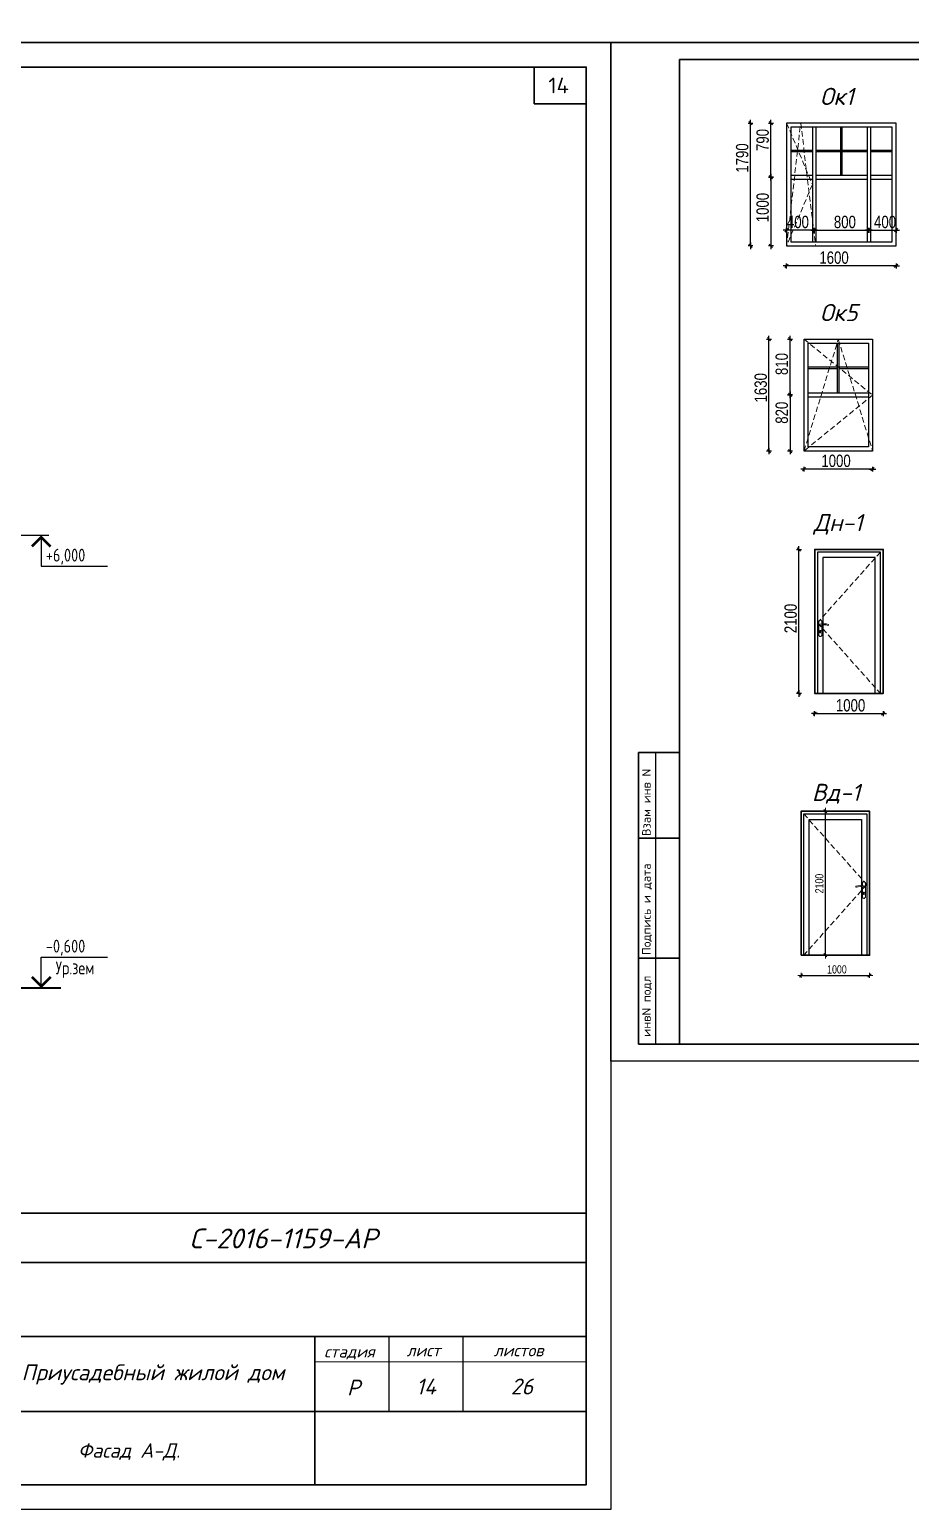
# Model space of a CAD drawing. Extents: x -12289450 to -10763036, y -7834513 to -6150123.
# Drawn here: x -11063820 to -11050972, y -7715920 to -7694349 of the extents above; entities that cross this region are included whole.
import ezdxf
from ezdxf.enums import TextEntityAlignment as Align

# ---------------------------------------------------------------- set-up
doc = ezdxf.new("R2010")
doc.units = 0
doc.header["$LTSCALE"] = 25
doc.header["$PDMODE"] = 35
doc.linetypes.add('HIDDEN2', pattern=[4.7625, 3.175, -1.5875])
doc.layers.get('DefPoints').update_dxf_attribs({"color": 10, "lineweight": 30})
for name, color, linetype in [('003-ТЕКСТ', 7, 'Continuous'), ('005-РАЗМЕРЫ', 252, 'Continuous'), ('Annotation - Text', 7, 'Continuous'), ('ArchiCAD', 7, 'Continuous'), ('kassa', 7, 'Continuous'), ('Новое', 51, 'Continuous'), ('Примечания', 7, 'Continuous')]:
    doc.layers.add(name, color=color, linetype=linetype)
for name, color, linetype, lineweight in [('RAZMER', 7, 'Continuous', 9), ('Двери демонтаж', 15, 'Continuous', 9), ('Интерьер - Лестница_Ном_пера__21', 7, 'Continuous', 40)]:
    doc.layers.add(name, color=color, linetype=linetype, lineweight=lineweight)
doc.styles.add('gismo', font='isocpeui.ttf')
doc.styles.add('GOST 2.304', font='cs_gost2304.shx')
doc.styles.add('SIMP701', font='simplex701.shx')
doc.styles.get("Standard").update_dxf_attribs({"font": 'arial.ttf'})
doc.styles.add('TXT0', font='txt', dxfattribs={"width": 0.8})
doc.dimstyles.new('Копия 3 РАЗМЕРЫ 3', dxfattribs={"dimscale": 30, "dimtxt": 4, "dimasz": 0.08, "dimexe": 0, "dimexo": 0, "dimgap": 0.9, "dimtad": 1, "dimdec": 0, "dimzin": 0, "dimdsep": 46, "dimtxsty": 'TXT0', "dimblk1": 'A8MITTA', "dimblk2": 'A8MITTA', "dimsah": 1, "dimcen": 0.3, "dimse1": 1, "dimse2": 1, "dimadec": 0, "dimazin": 0, "dimtp": 6, "dimtm": 6, "dimtfac": 1, "dimtdec": 0, "dimtofl": 0, "dimtmove": 0, "dimatfit": 3, "dimldrblk": 'A8MITTA', "dimfxl": 0, "dimtolj": 1, "dimtzin": 0, "dimarcsym": 0})
doc.dimstyles.new('Копия(2) 3 РАЗМЕРЫ 3', dxfattribs={"dimscale": 30, "dimtxt": 6, "dimasz": 0.08, "dimexe": 0, "dimexo": 0, "dimgap": 1, "dimtad": 1, "dimdec": 0, "dimzin": 0, "dimdsep": 46, "dimtxsty": 'TXT0', "dimblk1": 'A8MITTA', "dimblk2": 'A8MITTA', "dimsah": 1, "dimcen": 0.3, "dimse1": 1, "dimse2": 1, "dimadec": 0, "dimazin": 0, "dimtp": 6, "dimtm": 6, "dimtfac": 1, "dimtdec": 0, "dimtofl": 0, "dimtmove": 0, "dimatfit": 3, "dimldrblk": 'A8MITTA', "dimfxl": 0, "dimtolj": 1, "dimtzin": 0, "dimarcsym": 0})

# ---------------------------------------------------------------- blocks, each defined once
blk = doc.blocks.new('A8MITTA', base_point=(3180, 3140))
for p, q in [((3170, 3130), (3190, 3150)), ((3180, 3155), (3180, 3125)), ((3160, 3140), (3200, 3140))]:
    blk.add_line(p, q)
blk = doc.blocks.new('*D550')
at = {"layer": 'DefPoints', "color": 0, "ltscale": 4, "transparency": 16777216}
for p in [(-11052213, -7705742), (-11051950, -7705742), (-11051950, -7707842)]:
    blk.add_point(p, dxfattribs=at)
at = {"layer": 'RAZMER', "color": 0, "lineweight": -2, "ltscale": 4, "transparency": 16777216}
blk.add_line((-11052213, -7707839), (-11052213, -7705744), dxfattribs=at)
at = {"layer": 'RAZMER', "color": 0, "lineweight": -2, "ltscale": 4, "transparency": 16777216, "xscale": 2.4, "yscale": 2.4, "zscale": 2.4}
for p, rotation in [((-11052213, -7705742), 90), ((-11052213, -7707842), 270)]:
    blk.add_blockref('A8MITTA', p, dxfattribs=dict(at, rotation=rotation))
at = {"layer": 'RAZMER', "color": 0, "ltscale": 4, "transparency": 16777216, "insert": (-11052300, -7706797), "char_height": 120, "attachment_point": 5, "rotation": 90, "style": 'TXT0'}
blk.add_mtext('\\A1;2100', dxfattribs=at)
blk = doc.blocks.new('*D551')
at = {"layer": 'DefPoints', "color": 0, "ltscale": 4, "transparency": 16777216}
for p in [(-11052568, -7707842), (-11051568, -7707842), (-11051568, -7708136)]:
    blk.add_point(p, dxfattribs=at)
at = {"layer": 'RAZMER', "color": 0, "lineweight": -2, "ltscale": 4, "transparency": 16777216}
blk.add_line((-11052566, -7708136), (-11051570, -7708136), dxfattribs=at)
at = {"layer": 'RAZMER', "color": 0, "lineweight": -2, "ltscale": 4, "transparency": 16777216, "xscale": 2.4, "yscale": 2.4, "zscale": 2.4, "rotation": 180}
blk.add_blockref('A8MITTA', (-11052568, -7708136), dxfattribs=at)
at = {"layer": 'RAZMER', "color": 0, "lineweight": -2, "ltscale": 4, "transparency": 16777216, "xscale": 2.4, "yscale": 2.4, "zscale": 2.4}
blk.add_blockref('A8MITTA', (-11051568, -7708136), dxfattribs=at)
at = {"layer": 'RAZMER', "color": 0, "ltscale": 4, "transparency": 16777216, "insert": (-11052044, -7708049), "char_height": 120, "attachment_point": 5, "style": 'TXT0'}
blk.add_mtext('\\A1;1000', dxfattribs=at)
blk = doc.blocks.new('*D560')
at = {"layer": '005-РАЗМЕРЫ', "color": 0, "lineweight": -2, "ltscale": 4, "transparency": 16777216}
blk.add_line((-11052366, -7704320), (-11051371, -7704320), dxfattribs=at)
at = {"layer": 'DefPoints', "color": 0, "ltscale": 4, "transparency": 16777216}
for p in [(-11052369, -7704026), (-11051369, -7704026), (-11051369, -7704320)]:
    blk.add_point(p, dxfattribs=at)
at = {"layer": '005-РАЗМЕРЫ', "color": 0, "lineweight": -2, "ltscale": 4, "transparency": 16777216, "xscale": 2.4, "yscale": 2.4, "zscale": 2.4, "rotation": 180}
blk.add_blockref('A8MITTA', (-11052369, -7704320), dxfattribs=at)
at = {"layer": '005-РАЗМЕРЫ', "color": 0, "lineweight": -2, "ltscale": 4, "transparency": 16777216, "xscale": 2.4, "yscale": 2.4, "zscale": 2.4}
blk.add_blockref('A8MITTA', (-11051369, -7704320), dxfattribs=at)
at = {"layer": '005-РАЗМЕРЫ', "color": 0, "ltscale": 4, "transparency": 16777216, "insert": (-11051845, -7704200), "char_height": 180, "attachment_point": 5, "style": 'TXT0'}
blk.add_mtext('\\A1;1000', dxfattribs=at)
blk = doc.blocks.new('*D561')
at = {"layer": '005-РАЗМЕРЫ', "color": 0, "lineweight": -2, "ltscale": 4, "transparency": 16777216}
blk.add_line((-11052599, -7704023), (-11052599, -7701928), dxfattribs=at)
at = {"layer": 'DefPoints', "color": 0, "ltscale": 4, "transparency": 16777216}
for p in [(-11052599, -7701926), (-11051987, -7701926), (-11051987, -7704026)]:
    blk.add_point(p, dxfattribs=at)
at = {"layer": '005-РАЗМЕРЫ', "color": 0, "lineweight": -2, "ltscale": 4, "transparency": 16777216, "xscale": 2.4, "yscale": 2.4, "zscale": 2.4}
for p, rotation in [((-11052599, -7701926), 90), ((-11052599, -7704026), 270)]:
    blk.add_blockref('A8MITTA', p, dxfattribs=dict(at, rotation=rotation))
at = {"layer": '005-РАЗМЕРЫ', "color": 0, "ltscale": 4, "transparency": 16777216, "insert": (-11052719, -7702933), "char_height": 180, "attachment_point": 5, "rotation": 90, "style": 'TXT0'}
blk.add_mtext('\\A1;2100', dxfattribs=at)
blk = doc.blocks.new('*D562')
at = {"layer": '005-РАЗМЕРЫ', "color": 0, "lineweight": -2, "ltscale": 4, "transparency": 16777216}
blk.add_line((-11053305, -7697498), (-11053305, -7695713), dxfattribs=at)
at = {"layer": 'DefPoints', "color": 0, "ltscale": 4, "transparency": 16777216}
for p in [(-11053305, -7695711), (-11052921, -7695711), (-11052921, -7697501)]:
    blk.add_point(p, dxfattribs=at)
at = {"layer": '005-РАЗМЕРЫ', "color": 0, "lineweight": -2, "ltscale": 4, "transparency": 16777216, "xscale": 2.4, "yscale": 2.4, "zscale": 2.4}
for p, rotation in [((-11053305, -7695711), 90), ((-11053305, -7697501), 270)]:
    blk.add_blockref('A8MITTA', p, dxfattribs=dict(at, rotation=rotation))
at = {"layer": '005-РАЗМЕРЫ', "color": 0, "ltscale": 4, "transparency": 16777216, "insert": (-11053425, -7696221), "char_height": 180, "attachment_point": 5, "rotation": 90, "style": 'TXT0'}
blk.add_mtext('\\A1;1790', dxfattribs=at)
blk = doc.blocks.new('*D563')
at = {"layer": '005-РАЗМЕРЫ', "color": 0, "lineweight": -2, "ltscale": 4, "transparency": 16777216}
blk.add_line((-11053007, -7696503), (-11053007, -7697498), dxfattribs=at)
at = {"layer": 'DefPoints', "color": 0, "ltscale": 4, "transparency": 16777216}
for p in [(-11052971, -7696501), (-11053007, -7697501), (-11052803, -7697501)]:
    blk.add_point(p, dxfattribs=at)
at = {"layer": '005-РАЗМЕРЫ', "color": 0, "lineweight": -2, "ltscale": 4, "transparency": 16777216, "xscale": 2.4, "yscale": 2.4, "zscale": 2.4}
for p, rotation in [((-11053007, -7696501), 90), ((-11053007, -7697501), 270)]:
    blk.add_blockref('A8MITTA', p, dxfattribs=dict(at, rotation=rotation))
at = {"layer": '005-РАЗМЕРЫ', "color": 0, "ltscale": 4, "transparency": 16777216, "insert": (-11053127, -7696943), "char_height": 180, "attachment_point": 5, "rotation": 90, "style": 'TXT0'}
blk.add_mtext('\\A1;1000', dxfattribs=at)
blk = doc.blocks.new('*D564')
at = {"layer": '005-РАЗМЕРЫ', "color": 0, "lineweight": -2, "ltscale": 4, "transparency": 16777216}
blk.add_line((-11053007, -7696498), (-11053007, -7695713), dxfattribs=at)
at = {"layer": 'DefPoints', "color": 0, "ltscale": 4, "transparency": 16777216}
for p in [(-11053007, -7695711), (-11052803, -7695711), (-11052971, -7696501)]:
    blk.add_point(p, dxfattribs=at)
at = {"layer": '005-РАЗМЕРЫ', "color": 0, "lineweight": -2, "ltscale": 4, "transparency": 16777216, "xscale": 2.4, "yscale": 2.4, "zscale": 2.4}
for p, rotation in [((-11053007, -7695711), 90), ((-11053007, -7696501), 270)]:
    blk.add_blockref('A8MITTA', p, dxfattribs=dict(at, rotation=rotation))
at = {"layer": '005-РАЗМЕРЫ', "color": 0, "ltscale": 4, "transparency": 16777216, "insert": (-11053127, -7695958), "char_height": 180, "attachment_point": 5, "rotation": 90, "style": 'TXT0'}
blk.add_mtext('\\A1;790', dxfattribs=at)
blk = doc.blocks.new('*D565')
at = {"layer": '005-РАЗМЕРЫ', "color": 0, "lineweight": -2, "ltscale": 4, "transparency": 16777216}
blk.add_line((-11052375, -7697274), (-11051580, -7697274), dxfattribs=at)
at = {"layer": 'DefPoints', "color": 0, "ltscale": 4, "transparency": 16777216}
for p in [(-11052378, -7697128), (-11051578, -7697128), (-11051578, -7697274)]:
    blk.add_point(p, dxfattribs=at)
at = {"layer": '005-РАЗМЕРЫ', "color": 0, "lineweight": -2, "ltscale": 4, "transparency": 16777216, "xscale": 2.4, "yscale": 2.4, "zscale": 2.4, "rotation": 180}
blk.add_blockref('A8MITTA', (-11052378, -7697274), dxfattribs=at)
at = {"layer": '005-РАЗМЕРЫ', "color": 0, "lineweight": -2, "ltscale": 4, "transparency": 16777216, "xscale": 2.4, "yscale": 2.4, "zscale": 2.4}
blk.add_blockref('A8MITTA', (-11051578, -7697274), dxfattribs=at)
at = {"layer": '005-РАЗМЕРЫ', "color": 0, "ltscale": 4, "transparency": 16777216, "insert": (-11051928, -7697154), "char_height": 180, "attachment_point": 5, "style": 'TXT0'}
blk.add_mtext('\\A1;800', dxfattribs=at)
blk = doc.blocks.new('*D566')
at = {"layer": '005-РАЗМЕРЫ', "color": 0, "lineweight": -2, "ltscale": 4, "transparency": 16777216}
blk.add_line((-11052380, -7697274), (-11052775, -7697274), dxfattribs=at)
at = {"layer": 'DefPoints', "color": 0, "ltscale": 4, "transparency": 16777216}
for p in [(-11052778, -7696981), (-11052778, -7697274), (-11052378, -7697128)]:
    blk.add_point(p, dxfattribs=at)
at = {"layer": '005-РАЗМЕРЫ', "color": 0, "lineweight": -2, "ltscale": 4, "transparency": 16777216, "xscale": 2.4, "yscale": 2.4, "zscale": 2.4, "rotation": 180}
blk.add_blockref('A8MITTA', (-11052778, -7697274), dxfattribs=at)
at = {"layer": '005-РАЗМЕРЫ', "color": 0, "lineweight": -2, "ltscale": 4, "transparency": 16777216, "xscale": 2.4, "yscale": 2.4, "zscale": 2.4}
blk.add_blockref('A8MITTA', (-11052378, -7697274), dxfattribs=at)
at = {"layer": '005-РАЗМЕРЫ', "color": 0, "ltscale": 4, "transparency": 16777216, "insert": (-11052613, -7697154), "char_height": 180, "attachment_point": 5, "style": 'TXT0'}
blk.add_mtext('\\A1;400', dxfattribs=at)
blk = doc.blocks.new('*D567')
at = {"layer": '005-РАЗМЕРЫ', "color": 0, "lineweight": -2, "ltscale": 4, "transparency": 16777216}
blk.add_line((-11051575, -7697274), (-11051180, -7697274), dxfattribs=at)
at = {"layer": 'DefPoints', "color": 0, "ltscale": 4, "transparency": 16777216}
for p in [(-11051178, -7696981), (-11051578, -7697128), (-11051178, -7697274)]:
    blk.add_point(p, dxfattribs=at)
at = {"layer": '005-РАЗМЕРЫ', "color": 0, "lineweight": -2, "ltscale": 4, "transparency": 16777216, "xscale": 2.4, "yscale": 2.4, "zscale": 2.4, "rotation": 180}
blk.add_blockref('A8MITTA', (-11051578, -7697274), dxfattribs=at)
at = {"layer": '005-РАЗМЕРЫ', "color": 0, "lineweight": -2, "ltscale": 4, "transparency": 16777216, "xscale": 2.4, "yscale": 2.4, "zscale": 2.4}
blk.add_blockref('A8MITTA', (-11051178, -7697274), dxfattribs=at)
at = {"layer": '005-РАЗМЕРЫ', "color": 0, "ltscale": 4, "transparency": 16777216, "insert": (-11051342, -7697154), "char_height": 180, "attachment_point": 5, "style": 'TXT0'}
blk.add_mtext('\\A1;400', dxfattribs=at)
blk = doc.blocks.new('*D568')
at = {"layer": '005-РАЗМЕРЫ', "color": 0, "lineweight": -2, "ltscale": 4, "transparency": 16777216}
blk.add_line((-11051180, -7697794), (-11052775, -7697794), dxfattribs=at)
at = {"layer": 'DefPoints', "color": 0, "ltscale": 4, "transparency": 16777216}
for p in [(-11052778, -7697501), (-11051178, -7697501), (-11052778, -7697794)]:
    blk.add_point(p, dxfattribs=at)
at = {"layer": '005-РАЗМЕРЫ', "color": 0, "lineweight": -2, "ltscale": 4, "transparency": 16777216, "xscale": 2.4, "yscale": 2.4, "zscale": 2.4, "rotation": 180}
blk.add_blockref('A8MITTA', (-11052778, -7697794), dxfattribs=at)
at = {"layer": '005-РАЗМЕРЫ', "color": 0, "lineweight": -2, "ltscale": 4, "transparency": 16777216, "xscale": 2.4, "yscale": 2.4, "zscale": 2.4}
blk.add_blockref('A8MITTA', (-11051178, -7697794), dxfattribs=at)
at = {"layer": '005-РАЗМЕРЫ', "color": 0, "ltscale": 4, "transparency": 16777216, "insert": (-11052086, -7697674), "char_height": 180, "attachment_point": 5, "style": 'TXT0'}
blk.add_mtext('\\A1;1600', dxfattribs=at)
blk = doc.blocks.new('*D594')
at = {"layer": '005-РАЗМЕРЫ', "color": 0, "lineweight": -2, "ltscale": 4, "transparency": 16777216}
blk.add_line((-11053035, -7700489), (-11053035, -7698864), dxfattribs=at)
at = {"layer": 'DefPoints', "color": 0, "ltscale": 4, "transparency": 16777216}
for p in [(-11053035, -7698862), (-11052658, -7698862), (-11052658, -7700492)]:
    blk.add_point(p, dxfattribs=at)
at = {"layer": '005-РАЗМЕРЫ', "color": 0, "lineweight": -2, "ltscale": 4, "transparency": 16777216, "xscale": 2.4, "yscale": 2.4, "zscale": 2.4}
for p, rotation in [((-11053035, -7698862), 90), ((-11053035, -7700492), 270)]:
    blk.add_blockref('A8MITTA', p, dxfattribs=dict(at, rotation=rotation))
at = {"layer": '005-РАЗМЕРЫ', "color": 0, "ltscale": 4, "transparency": 16777216, "insert": (-11053155, -7699570), "char_height": 180, "attachment_point": 5, "rotation": 90, "style": 'TXT0'}
blk.add_mtext('\\A1;1630', dxfattribs=at)
blk = doc.blocks.new('*D595')
at = {"layer": '005-РАЗМЕРЫ', "color": 0, "lineweight": -2, "ltscale": 4, "transparency": 16777216}
blk.add_line((-11052728, -7699674), (-11052728, -7700489), dxfattribs=at)
at = {"layer": 'DefPoints', "color": 0, "ltscale": 4, "transparency": 16777216}
for p in [(-11052692, -7699672), (-11052728, -7700492), (-11052524, -7700492)]:
    blk.add_point(p, dxfattribs=at)
at = {"layer": '005-РАЗМЕРЫ', "color": 0, "lineweight": -2, "ltscale": 4, "transparency": 16777216, "xscale": 2.4, "yscale": 2.4, "zscale": 2.4}
for p, rotation in [((-11052728, -7699672), 90), ((-11052728, -7700492), 270)]:
    blk.add_blockref('A8MITTA', p, dxfattribs=dict(at, rotation=rotation))
at = {"layer": '005-РАЗМЕРЫ', "color": 0, "ltscale": 4, "transparency": 16777216, "insert": (-11052848, -7699934), "char_height": 180, "attachment_point": 5, "rotation": 90, "style": 'TXT0'}
blk.add_mtext('\\A1;820', dxfattribs=at)
blk = doc.blocks.new('*D596')
at = {"layer": '005-РАЗМЕРЫ', "color": 0, "lineweight": -2, "ltscale": 4, "transparency": 16777216}
blk.add_line((-11052728, -7699669), (-11052728, -7698864), dxfattribs=at)
at = {"layer": 'DefPoints', "color": 0, "ltscale": 4, "transparency": 16777216}
for p in [(-11052728, -7698862), (-11052524, -7698862), (-11052692, -7699672)]:
    blk.add_point(p, dxfattribs=at)
at = {"layer": '005-РАЗМЕРЫ', "color": 0, "lineweight": -2, "ltscale": 4, "transparency": 16777216, "xscale": 2.4, "yscale": 2.4, "zscale": 2.4}
for p, rotation in [((-11052728, -7698862), 90), ((-11052728, -7699672), 270)]:
    blk.add_blockref('A8MITTA', p, dxfattribs=dict(at, rotation=rotation))
at = {"layer": '005-РАЗМЕРЫ', "color": 0, "ltscale": 4, "transparency": 16777216, "insert": (-11052848, -7699224), "char_height": 180, "attachment_point": 5, "rotation": 90, "style": 'TXT0'}
blk.add_mtext('\\A1;810', dxfattribs=at)
blk = doc.blocks.new('*D597')
at = {"layer": '005-РАЗМЕРЫ', "color": 0, "lineweight": -2, "ltscale": 4, "transparency": 16777216}
blk.add_line((-11051526, -7700756), (-11052521, -7700756), dxfattribs=at)
at = {"layer": 'DefPoints', "color": 0, "ltscale": 4, "transparency": 16777216}
for p in [(-11052524, -7700492), (-11051524, -7700492), (-11052524, -7700756)]:
    blk.add_point(p, dxfattribs=at)
at = {"layer": '005-РАЗМЕРЫ', "color": 0, "lineweight": -2, "ltscale": 4, "transparency": 16777216, "xscale": 2.4, "yscale": 2.4, "zscale": 2.4, "rotation": 180}
blk.add_blockref('A8MITTA', (-11052524, -7700756), dxfattribs=at)
at = {"layer": '005-РАЗМЕРЫ', "color": 0, "lineweight": -2, "ltscale": 4, "transparency": 16777216, "xscale": 2.4, "yscale": 2.4, "zscale": 2.4}
blk.add_blockref('A8MITTA', (-11051524, -7700756), dxfattribs=at)
at = {"layer": '005-РАЗМЕРЫ', "color": 0, "ltscale": 4, "transparency": 16777216, "insert": (-11052057, -7700636), "char_height": 180, "attachment_point": 5, "style": 'TXT0'}
blk.add_mtext('\\A1;1000', dxfattribs=at)

msp = doc.modelspace()

# ---------------------------------------------------------------- linework, layer by layer
at = {"layer": 'ArchiCAD', "color": 7, "linetype": 'Continuous', "lineweight": 35}
for p, q in [((-11054939.3, -7704886.1), (-11054339.4, -7704886.1)), ((-11054939.3, -7704886.1), (-11054939.3, -7709136)), ((-11054939.4, -7706136.1), (-11054339.4, -7706136.1)), ((-11054939.4, -7707886), (-11054339.4, -7707886)), ((-11054939.3, -7709136), (-11054339.4, -7709136)), ((-11069019.2, -7711599.9), (-11055699.4, -7711599.9)), ((-11064339.2, -7712319.9), (-11055699.4, -7712319.9)), ((-11069019.2, -7713399.9), (-11055699.4, -7713399.9)), ((-11059659.3, -7713399.9), (-11059659.3, -7715559.9)), ((-11064339.2, -7714491.3), (-11055699.4, -7714491.3))]:
    msp.add_line(p, q, dxfattribs=at)
for points in [[(-11084139.2, -7694896.2), (-11055699.4, -7694896.2), (-11055699.4, -7715560.1), (-11084139.2, -7715560.1)], [(-11054339.4, -7694786.2), (-11034589.6, -7694786.2), (-11034589.6, -7709136), (-11054339.4, -7709136)], [(-11055699.4, -7715559.9), (-11069019.2, -7715559.9), (-11069019.2, -7711599.9), (-11055699.4, -7711599.9), (-11055699.4, -7715559.9)]]:
    msp.add_lwpolyline(points, close=True, dxfattribs=at)
at = {"layer": 'ArchiCAD', "color": 7, "linetype": 'Continuous', "lineweight": 35, "extrusion": (1, 0, 0), "elevation": -11056461.2}
msp.add_lwpolyline([(-7694896.2, 0), (-7695429.4, 0)], dxfattribs=at)
at = {"layer": 'ArchiCAD', "color": 7, "linetype": 'Continuous', "lineweight": 35, "extrusion": (0, 1, 0), "elevation": -7695429.4}
msp.add_lwpolyline([(11056461.2, 0), (11055699.4, 0)], dxfattribs=at)
at = {"layer": 'kassa', "lineweight": 15}
msp.add_line((-11059659.3, -7713771.3), (-11055699.4, -7713771.3), dxfattribs=at)
at = {"layer": 'RAZMER', "color": 251, "linetype": 'HIDDEN2'}
for points in [[(-11052777.7, -7695710.5), (-11052402.7, -7696605.5), (-11052777.7, -7697500.5)], [(-11052777.7, -7697500.5), (-11052572.7, -7695710.5), (-11052352.7, -7697500.5)], [(-11052523.7, -7698861.7), (-11051523.7, -7699676.7), (-11052523.7, -7700491.7)], [(-11052523.7, -7700491.7), (-11052023.7, -7698861.7), (-11051523.7, -7700491.7)], [(-11051408.7, -7701965.8), (-11052328.7, -7702995.8), (-11051408.7, -7704025.8)], [(-11052528, -7705781.8), (-11051608, -7706811.8), (-11052528, -7707841.8)]]:
    msp.add_lwpolyline(points, dxfattribs=at)
at = {"layer": 'Двери демонтаж', "color": 0, "ltscale": 50}
for p, q in [((-11052303.4, -7702965.8), (-11052309.1, -7702965.8)), ((-11052309.1, -7702965.8), (-11052309.1, -7703185.8)), ((-11052300.5, -7702960.1), (-11052303.4, -7702965.8)), ((-11052295.8, -7702955.9), (-11052300.5, -7702960.1)), ((-11052296.7, -7703026.3), (-11052296.6, -7703024.5)), ((-11052296.4, -7703028), (-11052296.7, -7703026.3)), ((-11052296.6, -7703024.5), (-11052296.2, -7703022.8)), ((-11052295.9, -7703029.7), (-11052296.4, -7703028)), ((-11052296.2, -7703022.8), (-11052295.6, -7703021.2)), ((-11052295.1, -7703031.2), (-11052295.9, -7703029.7)), ((-11052289.8, -7702953.6), (-11052295.8, -7702955.9)), ((-11052295.6, -7703021.2), (-11052294.6, -7703019.7)), ((-11052294, -7703032.6), (-11052295.1, -7703031.2)), ((-11052294.6, -7703019.7), (-11052293.5, -7703018.4)), ((-11052292.7, -7703033.8), (-11052294, -7703032.6)), ((-11052294, -7703114.4), (-11052293.1, -7703112)), ((-11052294, -7703117), (-11052294, -7703114.4)), ((-11052293.2, -7703119.4), (-11052294, -7703117)), ((-11052293.5, -7703018.4), (-11052292.1, -7703017.4)), ((-11052291.6, -7703121.4), (-11052293.2, -7703119.4)), ((-11052293.1, -7703112), (-11052291.4, -7703110.1)), ((-11052291.2, -7703034.7), (-11052292.7, -7703033.8)), ((-11052292.1, -7703017.4), (-11052290.5, -7703016.6)), ((-11052291.6, -7703121.4), (-11052291.6, -7703138.3)), ((-11052291.6, -7703138.3), (-11052291.3, -7703140)), ((-11052291.4, -7703110.1), (-11052289.2, -7703108.8)), ((-11052291.3, -7703140), (-11052290.5, -7703141.5)), ((-11052289.6, -7703035.4), (-11052291.2, -7703034.7)), ((-11052290.5, -7703016.6), (-11052288.9, -7703016)), ((-11052290.5, -7703141.5), (-11052289.1, -7703142.6)), ((-11052283.4, -7702953.6), (-11052289.8, -7702953.6)), ((-11052287.9, -7703035.8), (-11052289.6, -7703035.4)), ((-11052289.2, -7703108.8), (-11052286.6, -7703108.4)), ((-11052289.1, -7703142.6), (-11052287.5, -7703143.2)), ((-11052288.9, -7703016), (-11052287.1, -7703015.8)), ((-11052286.2, -7703035.8), (-11052287.9, -7703035.8)), ((-11052287.5, -7703143.2), (-11052285.8, -7703143.2)), ((-11052287.1, -7703015.8), (-11052285.4, -7703015.9)), ((-11052286.6, -7703108.4), (-11052284.1, -7703108.8)), ((-11052284.4, -7703035.6), (-11052286.2, -7703035.8)), ((-11052285.8, -7703143.2), (-11052284.1, -7703142.6)), ((-11052285.4, -7703015.9), (-11052283.7, -7703016.2)), ((-11052282.8, -7703035.1), (-11052284.4, -7703035.6)), ((-11052284.1, -7703108.8), (-11052281.9, -7703110.1)), ((-11052284.1, -7703142.6), (-11052282.8, -7703141.5)), ((-11052283.7, -7703016.2), (-11052282.4, -7703016.8)), ((-11052277.5, -7702955.9), (-11052283.4, -7702953.6)), ((-11052281.2, -7703034.3), (-11052282.8, -7703035.1)), ((-11052282.8, -7703141.5), (-11052281.9, -7703140)), ((-11052282.4, -7703016.8), (-11052266, -7703012.2)), ((-11052281.9, -7703110.1), (-11052280.2, -7703112)), ((-11052281.9, -7703140), (-11052281.6, -7703138.3)), ((-11052281.6, -7703138.3), (-11052281.6, -7703121.4)), ((-11052279.8, -7703033.2), (-11052281.2, -7703034.3)), ((-11052280.2, -7703112), (-11052279.3, -7703114.4)), ((-11052279.2, -7703117), (-11052280.1, -7703119.4)), ((-11052278.6, -7703031.9), (-11052279.8, -7703033.2)), ((-11052279.3, -7703114.4), (-11052279.2, -7703117)), ((-11052263, -7703027), (-11052278.2, -7703031.1)), ((-11052272.7, -7702960.1), (-11052277.5, -7702955.9)), ((-11052269.8, -7702965.8), (-11052272.7, -7702960.1)), ((-11052264.1, -7702965.8), (-11052269.8, -7702965.8)), ((-11052266, -7703012.2), (-11052232, -7703009)), ((-11052264.1, -7703012.1), (-11052264.1, -7702965.8)), ((-11052264.1, -7703185.8), (-11052264.1, -7703027.3)), ((-11052231.6, -7703024.1), (-11052263, -7703027)), ((-11052232, -7703009), (-11052197.9, -7703011.8)), ((-11052200.2, -7703026.6), (-11052231.6, -7703024.1)), ((-11052207.4, -7703023.5), (-11052207.2, -7703024.8)), ((-11052207.1, -7703026.1), (-11052207.3, -7703027.4)), ((-11052207.2, -7703024.8), (-11052207.1, -7703026.1)), ((-11052176.9, -7703033), (-11052200.2, -7703026.6)), ((-11052197.9, -7703011.8), (-11052172.4, -7703018.7)), ((-11052176.2, -7703033.2), (-11052176.9, -7703033)), ((-11052174.9, -7703033.3), (-11052176.2, -7703033.2)), ((-11052173.6, -7703033.3), (-11052174.9, -7703033.3)), ((-11052172.3, -7703033), (-11052173.6, -7703033.3)), ((-11052172.4, -7703018.7), (-11052171.8, -7703018.9)), ((-11052171.1, -7703032.5), (-11052172.3, -7703033)), ((-11052171.8, -7703018.9), (-11052170.6, -7703019.5)), ((-11052170, -7703031.8), (-11052171.1, -7703032.5)), ((-11052170.6, -7703019.5), (-11052169.5, -7703020.3)), ((-11052169.1, -7703030.9), (-11052170, -7703031.8)), ((-11052169.5, -7703020.3), (-11052168.7, -7703021.2)), ((-11052168.3, -7703029.8), (-11052169.1, -7703030.9)), ((-11052168.7, -7703021.2), (-11052168, -7703022.3)), ((-11052167.7, -7703028.7), (-11052168.3, -7703029.8)), ((-11052168, -7703022.3), (-11052167.4, -7703023.5)), ((-11052167.3, -7703027.4), (-11052167.7, -7703028.7)), ((-11052309.1, -7703185.8), (-11052303.4, -7703185.8)), ((-11052303.4, -7703185.8), (-11052300.5, -7703191.5)), ((-11052300.5, -7703191.5), (-11052295.8, -7703195.8)), ((-11052295.8, -7703195.8), (-11052289.8, -7703198)), ((-11052289.8, -7703198), (-11052283.4, -7703198)), ((-11052283.4, -7703198), (-11052277.5, -7703195.8)), ((-11052277.5, -7703195.8), (-11052272.7, -7703191.5)), ((-11052272.7, -7703191.5), (-11052269.8, -7703185.8)), ((-11052269.8, -7703185.8), (-11052264.1, -7703185.8)), ((-11051672.6, -7706828.1), (-11051672.6, -7706781.8)), ((-11051672.6, -7706781.8), (-11051666.9, -7706781.8)), ((-11051666.9, -7706781.8), (-11051664, -7706776.1)), ((-11051664, -7706776.1), (-11051659.2, -7706771.9)), ((-11051659.2, -7706771.9), (-11051653.3, -7706769.6)), ((-11051653.3, -7706769.6), (-11051646.9, -7706769.6)), ((-11051646.9, -7706769.6), (-11051640.9, -7706771.9)), ((-11051640.9, -7706771.9), (-11051636.2, -7706776.1)), ((-11051636.2, -7706776.1), (-11051633.3, -7706781.8)), ((-11051633.3, -7706781.8), (-11051627.6, -7706781.8)), ((-11051627.6, -7706781.8), (-11051627.6, -7707001.8)), ((-11051769.5, -7706843.4), (-11051769.1, -7706844.7)), ((-11051768.8, -7706838.3), (-11051769.3, -7706839.5)), ((-11051769.1, -7706844.7), (-11051768.5, -7706845.9)), ((-11051768.1, -7706837.2), (-11051768.8, -7706838.3)), ((-11051768.5, -7706845.9), (-11051767.7, -7706846.9)), ((-11051767.2, -7706836.3), (-11051768.1, -7706837.2)), ((-11051767.7, -7706846.9), (-11051766.7, -7706847.8)), ((-11051766.1, -7706835.5), (-11051767.2, -7706836.3)), ((-11051766.7, -7706847.8), (-11051765.6, -7706848.5)), ((-11051765, -7706834.9), (-11051766.1, -7706835.5)), ((-11051765.6, -7706848.5), (-11051764.4, -7706849)), ((-11051764.3, -7706834.7), (-11051765, -7706834.9)), ((-11051764.4, -7706849), (-11051763.1, -7706849.3)), ((-11051738.8, -7706827.8), (-11051764.3, -7706834.7)), ((-11051763.1, -7706849.3), (-11051761.8, -7706849.4)), ((-11051761.8, -7706849.4), (-11051760.5, -7706849.2)), ((-11051760.5, -7706849.2), (-11051759.9, -7706849)), ((-11051759.9, -7706849), (-11051736.5, -7706842.7)), ((-11051704.7, -7706825), (-11051738.8, -7706827.8)), ((-11051736.5, -7706842.7), (-11051705.1, -7706840.1)), ((-11051729.3, -7706839.5), (-11051729.6, -7706840.8)), ((-11051729.6, -7706840.8), (-11051729.6, -7706842.1)), ((-11051729.6, -7706842.1), (-11051729.5, -7706843.4)), ((-11051705.1, -7706840.1), (-11051673.7, -7706843)), ((-11051670.8, -7706828.2), (-11051704.7, -7706825)), ((-11051673.7, -7706843), (-11051658.5, -7706847.2)), ((-11051672.6, -7707001.8), (-11051672.6, -7706843.3)), ((-11051666.9, -7707001.8), (-11051672.6, -7707001.8)), ((-11051654.3, -7706832.8), (-11051670.8, -7706828.2)), ((-11051664, -7707007.5), (-11051666.9, -7707001.8)), ((-11051659.2, -7707011.8), (-11051664, -7707007.5)), ((-11051653.3, -7707014.1), (-11051659.2, -7707011.8)), ((-11051658.1, -7706847.9), (-11051656.9, -7706849.2)), ((-11051657.4, -7706930.4), (-11051657.5, -7706933)), ((-11051657.5, -7706933), (-11051656.7, -7706935.4)), ((-11051656.5, -7706928), (-11051657.4, -7706930.4)), ((-11051656.9, -7706849.2), (-11051655.5, -7706850.3)), ((-11051654.8, -7706926.1), (-11051656.5, -7706928)), ((-11051655.5, -7706850.3), (-11051654, -7706851.1)), ((-11051655.1, -7706954.3), (-11051655.1, -7706937.4)), ((-11051654.8, -7706956), (-11051655.1, -7706954.3)), ((-11051652.6, -7706924.8), (-11051654.8, -7706926.1)), ((-11051653.9, -7706957.5), (-11051654.8, -7706956)), ((-11051653.1, -7706832.2), (-11051654.3, -7706832.8)), ((-11051654, -7706851.1), (-11051652.3, -7706851.6)), ((-11051652.6, -7706958.7), (-11051653.9, -7706957.5)), ((-11051646.9, -7707014.1), (-11051653.3, -7707014.1)), ((-11051651.3, -7706831.9), (-11051653.1, -7706832.2)), ((-11051650.1, -7706924.4), (-11051652.6, -7706924.8)), ((-11051651, -7706959.3), (-11051652.6, -7706958.7)), ((-11051652.3, -7706851.6), (-11051650.6, -7706851.9)), ((-11051649.6, -7706831.8), (-11051651.3, -7706831.9)), ((-11051649.2, -7706959.3), (-11051651, -7706959.3)), ((-11051650.6, -7706851.9), (-11051648.8, -7706851.8)), ((-11051647.6, -7706924.8), (-11051650.1, -7706924.4)), ((-11051647.9, -7706832), (-11051649.6, -7706831.8)), ((-11051647.6, -7706958.7), (-11051649.2, -7706959.3)), ((-11051648.8, -7706851.8), (-11051647.1, -7706851.4)), ((-11051646.2, -7706832.6), (-11051647.9, -7706832)), ((-11051645.3, -7706926.1), (-11051647.6, -7706924.8)), ((-11051646.3, -7706957.5), (-11051647.6, -7706958.7)), ((-11051647.1, -7706851.4), (-11051645.5, -7706850.8)), ((-11051640.9, -7707011.8), (-11051646.9, -7707014.1)), ((-11051645.4, -7706956), (-11051646.3, -7706957.5)), ((-11051644.7, -7706833.4), (-11051646.2, -7706832.6)), ((-11051645.5, -7706850.8), (-11051644, -7706849.8)), ((-11051645.1, -7706954.3), (-11051645.4, -7706956)), ((-11051643.7, -7706928), (-11051645.3, -7706926.1)), ((-11051645.1, -7706937.4), (-11051643.5, -7706935.4)), ((-11051645.1, -7706937.4), (-11051645.1, -7706954.3)), ((-11051643.3, -7706834.5), (-11051644.7, -7706833.4)), ((-11051644, -7706849.8), (-11051642.7, -7706848.6)), ((-11051642.8, -7706930.4), (-11051643.7, -7706928)), ((-11051643.5, -7706935.4), (-11051642.7, -7706933)), ((-11051642.1, -7706835.8), (-11051643.3, -7706834.5)), ((-11051642.7, -7706933), (-11051642.8, -7706930.4)), ((-11051642.7, -7706848.6), (-11051641.6, -7706847.3)), ((-11051641.2, -7706837.2), (-11051642.1, -7706835.8)), ((-11051641.6, -7706847.3), (-11051640.8, -7706845.7)), ((-11051640.5, -7706838.9), (-11051641.2, -7706837.2)), ((-11051636.2, -7707007.5), (-11051640.9, -7707011.8)), ((-11051640.8, -7706845.7), (-11051640.3, -7706844)), ((-11051640.1, -7706840.6), (-11051640.5, -7706838.9)), ((-11051640.3, -7706844), (-11051640.1, -7706842.3)), ((-11051640.1, -7706842.3), (-11051640.1, -7706840.6)), ((-11051633.3, -7707001.8), (-11051636.2, -7707007.5)), ((-11051627.6, -7707001.8), (-11051633.3, -7707001.8))]:
    msp.add_line(p, q, dxfattribs=at)
at = {"layer": 'Двери демонтаж', "lineweight": 30, "ltscale": 50}
for points in [[(-11052777.7, -7697500.5), (-11051177.7, -7697500.5), (-11051177.7, -7695710.5), (-11052777.7, -7695710.5)], [(-11052523.7, -7698861.7), (-11051523.7, -7698861.7), (-11051523.7, -7700491.7), (-11052523.7, -7700491.7)]]:
    msp.add_lwpolyline(points, close=True, dxfattribs=at)
at = {"layer": 'Двери демонтаж', "lineweight": 25, "ltscale": 50}
for points in [[(-11052717.7, -7697440.5), (-11051237.7, -7697440.5), (-11051237.7, -7695770.5), (-11052717.7, -7695770.5)], [(-11052463.7, -7698921.7), (-11051583.7, -7698921.7), (-11051583.7, -7700431.7), (-11052463.7, -7700431.7)], [(-11051408.7, -7701965.8), (-11052328.7, -7701965.8), (-11052328.7, -7704025.8), (-11051408.7, -7704025.8)], [(-11051488.7, -7702045.8), (-11052248.7, -7702045.8), (-11052248.7, -7704025.8), (-11051488.7, -7704025.8)], [(-11052528, -7705781.8), (-11051608, -7705781.8), (-11051608, -7707841.8), (-11052528, -7707841.8)], [(-11052448, -7705861.8), (-11051688, -7705861.8), (-11051688, -7707841.8), (-11052448, -7707841.8)]]:
    msp.add_lwpolyline(points, close=True, dxfattribs=at)
for points in [[(-11052402.7, -7695770.5), (-11052402.7, -7697440.5)], [(-11052352.7, -7695770.5), (-11052352.7, -7697440.5)], [(-11051987.7, -7696470.5), (-11051987.7, -7695770.5)], [(-11051967.7, -7696470.5), (-11051967.7, -7695770.5)], [(-11051602.7, -7695770.5), (-11051602.7, -7697440.5)], [(-11051552.7, -7695770.5), (-11051552.7, -7697440.5)], [(-11052402.7, -7696110.5), (-11052717.7, -7696110.5)], [(-11052402.7, -7696130.5), (-11052717.7, -7696130.5)], [(-11051987.7, -7696110.5), (-11052352.7, -7696110.5)], [(-11051987.7, -7696130.5), (-11052352.7, -7696130.5)], [(-11051602.7, -7696110.5), (-11051967.7, -7696110.5)], [(-11051602.7, -7696130.5), (-11051967.7, -7696130.5)], [(-11051237.7, -7696110.5), (-11051552.7, -7696110.5)], [(-11051237.7, -7696130.5), (-11051552.7, -7696130.5)], [(-11052717.7, -7696470.5), (-11052402.7, -7696470.5)], [(-11052717.7, -7696530.5), (-11052402.7, -7696530.5)], [(-11052352.7, -7696470.5), (-11051602.7, -7696470.5)], [(-11052352.7, -7696530.5), (-11051602.7, -7696530.5)], [(-11051552.7, -7696470.5), (-11051237.7, -7696470.5)], [(-11051552.7, -7696530.5), (-11051237.7, -7696530.5)], [(-11052033.7, -7699641.7), (-11052033.7, -7698921.7)], [(-11052013.7, -7699641.7), (-11052013.7, -7698921.7)], [(-11052033.7, -7699271.7), (-11052463.7, -7699271.7)], [(-11052033.7, -7699291.7), (-11052463.7, -7699291.7)], [(-11051583.7, -7699271.7), (-11052013.7, -7699271.7)], [(-11051583.7, -7699291.7), (-11052013.7, -7699291.7)], [(-11052463.7, -7699641.7), (-11051583.7, -7699641.7)], [(-11052463.7, -7699701.7), (-11051583.7, -7699701.7)], [(-11051408.7, -7704025.8), (-11051408.7, -7701965.8), (-11052328.7, -7701965.8), (-11052328.7, -7704025.8)], [(-11052528, -7707841.8), (-11052528, -7705781.8), (-11051608, -7705781.8), (-11051608, -7707841.8)]]:
    msp.add_lwpolyline(points, dxfattribs=at)
at = {"layer": 'Двери демонтаж', "lineweight": 35, "ltscale": 50}
for points in [[(-11052368.7, -7704025.8), (-11051368.7, -7704025.8), (-11051368.7, -7701925.8), (-11052368.7, -7701925.8)], [(-11051368.7, -7704025.8), (-11052368.7, -7704025.8), (-11052368.7, -7701925.8), (-11051368.7, -7701925.8)], [(-11052568, -7707841.8), (-11051568, -7707841.8), (-11051568, -7705741.8), (-11052568, -7705741.8)]]:
    msp.add_lwpolyline(points, close=True, dxfattribs=at)
at = {"layer": 'Интерьер - Лестница_Ном_пера__21', "linetype": 'Continuous'}
msp.add_lwpolyline([(-11063362.1, -7708320.7), (-11079264.9, -7708320.7)], dxfattribs=at)
at = {"layer": 'Новое', "color": 7, "linetype": 'Continuous'}
for p, q in [((-11054689.3, -7704886.1), (-11054689.3, -7709136)), ((-11058579.3, -7713399.9), (-11058579.3, -7714491.3)), ((-11057499.3, -7713399.9), (-11057499.3, -7714491.3))]:
    msp.add_line(p, q, dxfattribs=at)
for points in [[(-11067519.3, -7672261.3), (-11036019.4, -7672261.3), (-11036019.4, -7694536.2), (-11067519.3, -7694536.2)], [(-11085579.2, -7694536.2), (-11055339.4, -7694536.2), (-11055339.4, -7715920.1), (-11085579.2, -7715920.1)], [(-11085579.2, -7694536.2), (-11055339.4, -7694536.2), (-11055339.4, -7715920.1), (-11085579.2, -7715920.1)], [(-11055339.4, -7694536.2), (-11034339.6, -7694536.2), (-11034339.6, -7709386), (-11055339.4, -7709386)], [(-11055339.4, -7694536.2), (-11034339.6, -7694536.2), (-11034339.6, -7709386), (-11055339.4, -7709386)]]:
    msp.add_lwpolyline(points, close=True, dxfattribs=at)
at = {"layer": 'Примечания', "linetype": 'Continuous', "lineweight": 25, "ltscale": 75}
for p, q in [((-11064454.1, -7701720.7), (-11063536.6, -7701720.7)), ((-11063649.1, -7701720.7), (-11063649.1, -7702170.7)), ((-11063649.1, -7702170.7), (-11062681.6, -7702170.7)), ((-11063649.1, -7708320.7), (-11063649.1, -7707870.7)), ((-11063649.1, -7707870.7), (-11062681.6, -7707870.7))]:
    msp.add_line(p, q, dxfattribs=at)
at = {"layer": 'Примечания', "linetype": 'Continuous', "lineweight": 25, "ltscale": 75, "const_width": 37.5}
for points in [[(-11063512.3, -7701884), (-11063649.1, -7701747.2), (-11063785.8, -7701884)], [(-11063512.3, -7708157.5), (-11063649.1, -7708294.2), (-11063785.8, -7708157.5)]]:
    msp.add_lwpolyline(points, dxfattribs=at)

# ---------------------------------------------------------------- texts
at = {"insert": (-11056252.3, -7695048.5), "char_height": 228.541, "width": 435.317, "attachment_point": 1}
msp.add_mtext('{\\Fsimplex|c0;14}', dxfattribs=at)
at = {"layer": '003-ТЕКСТ', "lineweight": 30, "style": 'SIMP701'}
for s, height, p in [('Взам инв N', 125, (-11054760.3, -7706103.8)), ('Подпись и дата', 124.999, (-11054760.3, -7707840.7)), ('инвN подл', 125, (-11054760.3, -7709029.7))]:
    msp.add_text(s, height=height, rotation=90, dxfattribs=at).set_placement(p)
at = {"layer": 'Annotation - Text', "color": 0, "lineweight": 25, "style": 'gismo'}
for s, height, p in [('Ок1', 250, (-11052291.5, -7695447.5)), ('Ок5', 250, (-11052291.5, -7698598.7)), ('Дн-1', 250, (-11052383.9, -7701659.9)), ('Вд-1', 250, (-11052408.1, -7705593.2)), ('С-2016-1159-АР', 288.596, (-11061487.3, -7712114.5)), ('стадия', 173.16, (-11059522.7, -7713706.2)), ('лист', 173.16, (-11058321.9, -7713688.6)), ('листов', 173.16, (-11057050.5, -7713688.6)), ('Приусадебный жилой дом', 230.877, (-11063936.8, -7714037.7)), ('Р', 230.9, (-11059189.5, -7714260.2)), ('14', 230.88, (-11058181.6, -7714244.2)), ('26', 230.88, (-11056801, -7714244.2)), ('Фасад А-Д.', 210, (-11063114.4, -7715165.9))]:
    msp.add_text(s, height=height, dxfattribs=at).set_placement(p)
at = {"layer": 'Примечания', "linetype": 'Continuous', "lineweight": 25, "ltscale": 75, "style": 'GOST 2.304'}
for s, p in [('+6,000', (-11063581.6, -7702103.2)), ('-0,600', (-11063581.6, -7707803.2))]:
    msp.add_text(s, height=187.5, dxfattribs=at).set_placement(p)
msp.add_text('Ур.зем', height=187.5, dxfattribs=at).set_placement((-11063439.1, -7707933.1), align=Align.TOP_LEFT)

# ---------------------------------------------------------------- dimensions: what is measured, and where the dimension line sits
at = {"layer": '005-РАЗМЕРЫ', "ltscale": 4}
for base, p1, p2, angle, picture, middle in [((-11053304.8, -7695710.5), (-11052920.8, -7697500.5), (-11052920.8, -7695710.5), 90, '*D562', (-11053304.8, -7696220.5)), ((-11053006.8, -7695710.5), (-11052970.8, -7696500.5), (-11052802.7, -7695710.5), 270, '*D564', (-11053006.8, -7695958)), ((-11053006.8, -7697500.5), (-11052970.8, -7696500.5), (-11052802.7, -7697500.5), 90, '*D563', (-11053006.8, -7696942.8)), ((-11052777.7, -7697274.3), (-11052377.7, -7697128.5), (-11052777.7, -7696980.9), 180, '*D566', (-11052613.5, -7697274.3)), ((-11052777.7, -7697793.9), (-11051177.7, -7697500.5), (-11052777.7, -7697500.5), 180, '*D568', (-11052086.5, -7697793.9)), ((-11053035.1, -7698861.7), (-11052657.8, -7700491.7), (-11052657.8, -7698861.7), 90, '*D594', (-11053035.1, -7699570.4)), ((-11052727.8, -7698861.7), (-11052691.8, -7699671.7), (-11052523.7, -7698861.7), 270, '*D596', (-11052727.8, -7699223.6)), ((-11052727.8, -7700491.7), (-11052691.8, -7699671.7), (-11052523.7, -7700491.7), 90, '*D595', (-11052727.8, -7699934)), ((-11052523.7, -7700755.6), (-11051523.7, -7700491.7), (-11052523.7, -7700491.7), 180, '*D597', (-11052057.5, -7700755.6)), ((-11052599, -7701925.8), (-11051986.8, -7704025.8), (-11051986.8, -7701925.8), 90, '*D561', (-11052599, -7702932.8))]:
    dim = msp.add_linear_dim(base=base, p1=p1, p2=p2, angle=angle, dimstyle='Копия(2) 3 РАЗМЕРЫ 3', dxfattribs=at)
    dim.commit()
    dim.dimension.update_dxf_attribs({"geometry": picture, "text_midpoint": middle, "dimtype": 160})
for base, p1, p2, picture, middle in [((-11051577.7, -7697274.3), (-11052377.7, -7697128.5), (-11051577.7, -7697128.5), '*D565', (-11051927.7, -7697274.3)), ((-11051177.7, -7697274.3), (-11051577.7, -7697128.5), (-11051177.7, -7696980.9), '*D567', (-11051341.9, -7697274.3)), ((-11051368.7, -7704320.3), (-11052368.7, -7704025.8), (-11051368.7, -7704025.8), '*D560', (-11051844.7, -7704320.3))]:
    dim = msp.add_linear_dim(base=base, p1=p1, p2=p2, dimstyle='Копия(2) 3 РАЗМЕРЫ 3', dxfattribs=at)
    dim.commit()
    dim.dimension.update_dxf_attribs({"geometry": picture, "text_midpoint": middle, "dimtype": 160})
at = {"layer": 'RAZMER', "color": 251, "ltscale": 4}
dim = msp.add_linear_dim(base=(-11052213.1, -7705741.8), p1=(-11051949.9, -7707841.8), p2=(-11051949.9, -7705741.8), angle=90, dimstyle='Копия 3 РАЗМЕРЫ 3', override={"dimfxl": 0.3}, dxfattribs=at)
dim.commit()
dim.dimension.update_dxf_attribs({"geometry": '*D550', "text_midpoint": (-11052213.1, -7706797), "dimtype": 160})
dim = msp.add_linear_dim(base=(-11051568, -7708136.3), p1=(-11052568, -7707841.8), p2=(-11051568, -7707841.8), dimstyle='Копия 3 РАЗМЕРЫ 3', override={"dimfxl": 0.3}, dxfattribs=at)
dim.commit()
dim.dimension.update_dxf_attribs({"geometry": '*D551', "text_midpoint": (-11052043.9, -7708136.3), "dimtype": 160})

doc.saveas('drawing.dxf')
